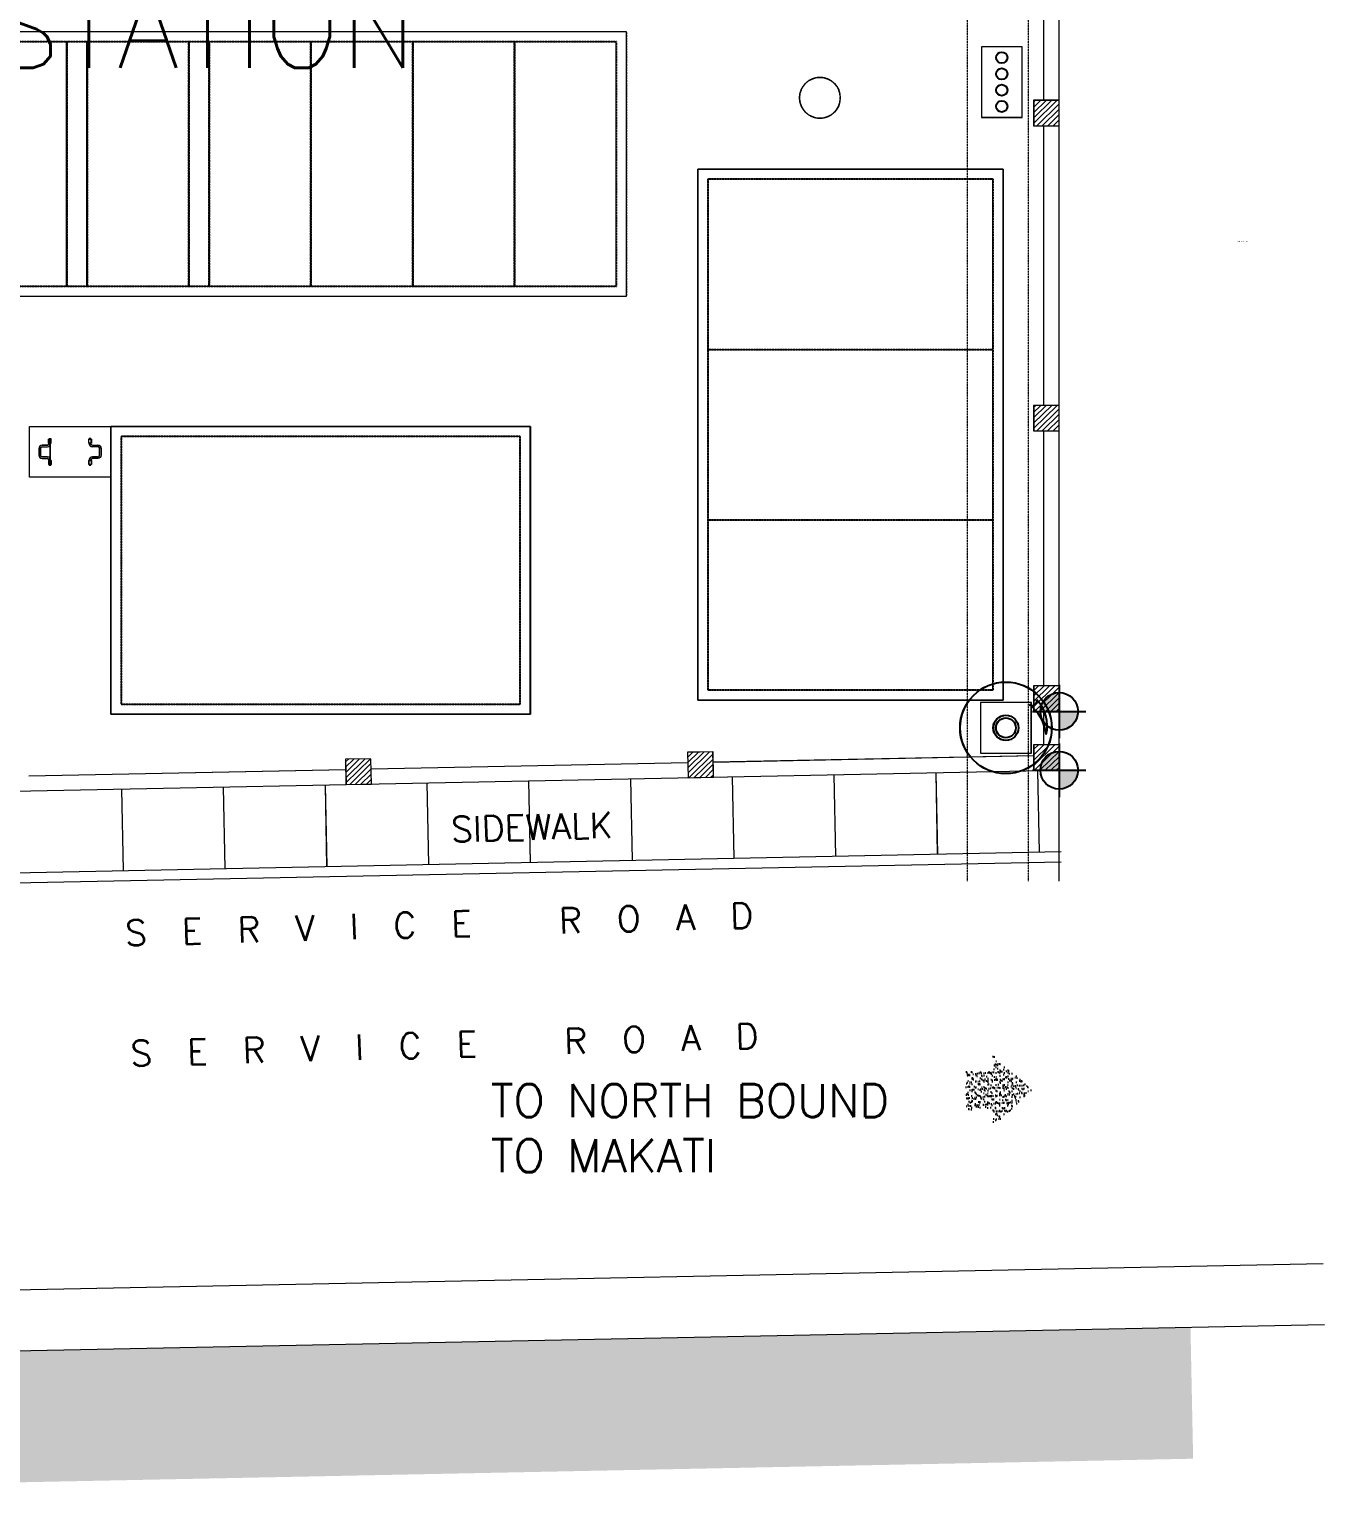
# Model space of a CAD drawing. Header units: inches. Extents: x 25480 to 951550, y -607927 to 1377809.
# Drawn here: x 499890 to 512613, y 335741 to 350192 of the extents above; entities that cross this region are included whole.
import ezdxf

# ---------------------------------------------------------------- set-up
doc = ezdxf.new("R2010")
doc.units = ezdxf.units.IN
doc.header["$MEASUREMENT"] = 0
doc.linetypes.add('HIDDEN', pattern=[0.375, 0.25, -0.125])
doc.linetypes.add('HIDDENX2', pattern=[0.75, 0.5, -0.25])
doc.layers.add('DIM', color=251, linetype='Continuous', lineweight=0)
for name, color, linetype in [('M-HVAC-EQPM-NEW', 5, 'Continuous'), ('M-X-BKGD', 8, 'Continuous'), ('PIPE FLOOR PLAN', 251, 'Continuous')]:
    doc.layers.add(name, color=color, linetype=linetype)
doc.styles.add('SIMPLEX', font='simplex.shx')
pattern_1 = [(314.5323265, (-534039.06, -527597.502), (26.732058, 26.299184), [])]
pattern_2 = [(314.5323265, (333442.89, -1806763.234), (26.732058, 26.2991839), [])]

# ---------------------------------------------------------------- blocks, each defined once
blk = doc.blocks.new('123')
at = {"layer": 'DIM', "linetype": 'Continuous', "lineweight": 0, "ltscale": 10}
h = blk.add_hatch(dxfattribs=at)
h.set_pattern_fill('ANSI31', color=256, scale=300, angle=-90.4677, style=0)
h.set_pattern_definition(pattern_1)
h.paths.add_polyline_path([(-785617, -1069005), (-785622, -1068755), (-785872, -1068760), (-785867, -1069010)])
h = blk.add_hatch(dxfattribs=at)
h.set_pattern_fill('ANSI31', color=256, scale=300, angle=-90.4677, style=0)
h.set_pattern_definition(pattern_1)
h.paths.add_polyline_path([(-785617, -1069005), (-785622, -1068755), (-785872, -1068760), (-785867, -1069010)])
h = blk.add_hatch(dxfattribs=at)
h.set_pattern_fill('ANSI31', color=256, scale=300, angle=-90.4677, style=0)
h.set_pattern_definition(pattern_1)
h.paths.add_polyline_path([(-785549, -1072366), (-785554, -1072117), (-785804, -1072122), (-785799, -1072371)])
h = blk.add_hatch(dxfattribs=at)
h.set_pattern_fill('ANSI31', color=256, scale=300, angle=-90.4677, style=0)
h.set_pattern_definition(pattern_1)
h.paths.add_polyline_path([(-785549, -1072366), (-785554, -1072117), (-785804, -1072122), (-785799, -1072371)])
at = {"layer": 'DIM', "ltscale": 10}
h = blk.add_hatch(dxfattribs=at)
h.set_pattern_fill('ANSI31', color=256, scale=300, angle=269.5323, style=0)
h.set_pattern_definition(pattern_2)
h.paths.add_polyline_path([(-785481, -1075766), (-785481, -1075516), (-785731, -1075516), (-785731, -1075766)])
at = {"layer": 'DIM', "linetype": 'Continuous', "lineweight": 0, "ltscale": 10}
h = blk.add_hatch(dxfattribs=at)
h.set_pattern_fill('ANSI31', color=256, scale=300, angle=-90.4677, style=0)
h.set_pattern_definition([(314.5323265, (333442.89, -1806763.234), (26.732058, 26.2991839), [])])
h.paths.add_polyline_path([(-784902, -1075766), (-784902, -1075516), (-785152, -1075516), (-785152, -1075766)])
at = {"layer": 'DIM', "ltscale": 10}
h = blk.add_hatch(dxfattribs=at)
h.set_pattern_fill('ANSI31', color=256, scale=300, angle=269.5323, style=0)
h.set_pattern_definition(pattern_2)
h.paths.add_polyline_path([(-782145, -1075766), (-782145, -1075516), (-782395, -1075516), (-782395, -1075766)])
h.paths.add_polyline_path([(-779145, -1075766), (-779145, -1075516), (-779395, -1075516), (-779395, -1075766)])
at = {"layer": 'DIM', "color": 8, "linetype": 'Continuous', "lineweight": 0, "ltscale": 10}
for p, q in [((-786075, -1058676), (-785731, -1075769)), ((-786075, -1058676), (-785731, -1075769)), ((-786957, -1059594), (-786631, -1075787)), ((-786957, -1059594), (-786631, -1075787)), ((-786857, -1059592), (-786531, -1075785)), ((-786857, -1059592), (-786531, -1075785)), ((-785785, -1065646), (-785722, -1068757)), ((-785785, -1065646), (-785722, -1068757)), ((-786716, -1066575), (-785916, -1066559)), ((-786716, -1066575), (-785916, -1066559)), ((-786696, -1067575), (-785896, -1067558)), ((-786696, -1067575), (-785896, -1067558)), ((-786676, -1068574), (-785876, -1068558)), ((-786676, -1068574), (-785876, -1068558)), ((-785717, -1069007), (-785654, -1072119)), ((-785717, -1069007), (-785654, -1072119)), ((-786656, -1069574), (-785856, -1069558)), ((-786656, -1069574), (-785856, -1069558)), ((-786635, -1070574), (-785836, -1070558)), ((-786635, -1070574), (-785836, -1070558)), ((-786615, -1071574), (-785816, -1071558)), ((-786615, -1071574), (-785816, -1071558)), ((-785649, -1072368), (-785586, -1075516)), ((-785649, -1072368), (-785586, -1075516)), ((-786595, -1072574), (-785795, -1072557)), ((-786595, -1072574), (-785795, -1072557)), ((-786575, -1073573), (-785775, -1073557)), ((-786575, -1073573), (-785775, -1073557)), ((-786555, -1074573), (-785755, -1074557)), ((-786555, -1074573), (-785755, -1074557)), ((-786535, -1075573), (-785735, -1075557)), ((-786535, -1075573), (-785735, -1075557)), ((-785481, -1075616), (-785152, -1075616)), ((-785481, -1075616), (-785152, -1075616)), ((-786820, -1075766), (-744795, -1075766)), ((-786820, -1075766), (-745047, -1075766)), ((-785581, -1075766), (-785581, -1075766)), ((-785581, -1075766), (-785581, -1075766))]:
    blk.add_line(p, q, dxfattribs=at)
at = {"layer": 'DIM', "linetype": 'Continuous', "lineweight": 0, "ltscale": 10}
for p, q in [((-782567, -1065744), (-782635, -1065744)), ((-782567, -1065744), (-782635, -1065744)), ((-782567, -1065760), (-782635, -1065760)), ((-782567, -1065760), (-782635, -1065760)), ((-782732, -1065844), (-782732, -1065860)), ((-782727, -1065844), (-782732, -1065844)), ((-782732, -1065844), (-782732, -1065860)), ((-782727, -1065844), (-782732, -1065844)), ((-782470, -1065852), (-782732, -1065852)), ((-782470, -1065852), (-782732, -1065852)), ((-782727, -1065860), (-782732, -1065860)), ((-782727, -1065860), (-782732, -1065860)), ((-782727, -1065839), (-782727, -1065865)), ((-782687, -1065839), (-782727, -1065839)), ((-782727, -1065839), (-782727, -1065865)), ((-782687, -1065839), (-782727, -1065839)), ((-782687, -1065865), (-782727, -1065865)), ((-782687, -1065865), (-782727, -1065865)), ((-782687, -1065839), (-782687, -1065865)), ((-782687, -1065839), (-782687, -1065865)), ((-782683, -1065844), (-782687, -1065844)), ((-782683, -1065844), (-782687, -1065844)), ((-782683, -1065860), (-782687, -1065860)), ((-782683, -1065860), (-782687, -1065860)), ((-782667, -1065776), (-782667, -1065828)), ((-782667, -1065776), (-782667, -1065828)), ((-782651, -1065776), (-782651, -1065828)), ((-782651, -1065776), (-782651, -1065828)), ((-782551, -1065776), (-782551, -1065828)), ((-782551, -1065776), (-782551, -1065828)), ((-782535, -1065776), (-782535, -1065828)), ((-782535, -1065776), (-782535, -1065828)), ((-782519, -1065844), (-782515, -1065844)), ((-782519, -1065844), (-782515, -1065844)), ((-782515, -1065839), (-782515, -1065865)), ((-782515, -1065839), (-782475, -1065839)), ((-782515, -1065839), (-782515, -1065865)), ((-782515, -1065839), (-782475, -1065839)), ((-782515, -1065865), (-782475, -1065865)), ((-782515, -1065865), (-782475, -1065865)), ((-782475, -1065839), (-782475, -1065865)), ((-782475, -1065839), (-782475, -1065865)), ((-782475, -1065844), (-782470, -1065844)), ((-782475, -1065844), (-782470, -1065844)), ((-782475, -1065860), (-782470, -1065860)), ((-782475, -1065860), (-782470, -1065860)), ((-782470, -1065844), (-782470, -1065860)), ((-782470, -1065844), (-782470, -1065860)), ((-782732, -1066254), (-782732, -1066238)), ((-782727, -1066238), (-782732, -1066238)), ((-782732, -1066254), (-782732, -1066238)), ((-782727, -1066238), (-782732, -1066238)), ((-782727, -1066259), (-782727, -1066233)), ((-782687, -1066233), (-782727, -1066233)), ((-782727, -1066259), (-782727, -1066233)), ((-782687, -1066233), (-782727, -1066233)), ((-782687, -1066259), (-782727, -1066259)), ((-782687, -1066259), (-782727, -1066259)), ((-782687, -1066259), (-782687, -1066233)), ((-782687, -1066259), (-782687, -1066233)), ((-782683, -1066238), (-782687, -1066238)), ((-782683, -1066238), (-782687, -1066238)), ((-782683, -1066254), (-782687, -1066254)), ((-782683, -1066254), (-782687, -1066254)), ((-782667, -1066322), (-782667, -1066270)), ((-782667, -1066322), (-782667, -1066270)), ((-782651, -1066322), (-782651, -1066270)), ((-782651, -1066322), (-782651, -1066270)), ((-782519, -1066238), (-782515, -1066238)), ((-782519, -1066238), (-782515, -1066238)), ((-782515, -1066259), (-782515, -1066233)), ((-782515, -1066233), (-782475, -1066233)), ((-782515, -1066259), (-782515, -1066233)), ((-782515, -1066233), (-782475, -1066233)), ((-782515, -1066259), (-782475, -1066259)), ((-782515, -1066259), (-782475, -1066259)), ((-782475, -1066259), (-782475, -1066233)), ((-782475, -1066259), (-782475, -1066233)), ((-782475, -1066238), (-782470, -1066238)), ((-782475, -1066238), (-782470, -1066238)), ((-782475, -1066254), (-782470, -1066254)), ((-782475, -1066254), (-782470, -1066254)), ((-782470, -1066254), (-782470, -1066238)), ((-782470, -1066254), (-782470, -1066238)), ((-784902, -1075616), (-782395, -1075616)), ((-784902, -1075616), (-782395, -1075616)), ((-782145, -1075616), (-779395, -1075616)), ((-782145, -1075616), (-779395, -1075616)), ((-779145, -1075616), (-776395, -1075616)), ((-779145, -1075616), (-776395, -1075616))]:
    blk.add_line(p, q, dxfattribs=at)
at = {"layer": 'DIM', "linetype": 'HIDDEN', "lineweight": 0, "ltscale": 10}
blk.add_line((-778471, -1071516), (-781071, -1071516), dxfattribs=at)
blk.add_line((-778471, -1071516), (-781071, -1071516), dxfattribs=at)
at = {"layer": 'DIM', "linetype": 'HIDDENX2', "lineweight": 0, "ltscale": 10}
for p, q in [((-783268, -1072316), (-783268, -1075116)), ((-783268, -1072316), (-783268, -1075116)), ((-781594, -1072316), (-781594, -1075116)), ((-781594, -1072316), (-781594, -1075116))]:
    blk.add_line(p, q, dxfattribs=at)
at = {"layer": 'DIM', "lineweight": 0}
for points in [[(-778471, -1071516), (-778471, -1070239), (-778471, -1070239), (-778471, -1069739), (-778471, -1069739), (-778471, -1067488), (-778471, -1067488), (-778471, -1066988), (-778471, -1066988), (-778471, -1061916), (-781071, -1061916), (-781071, -1071516)], [(-778471, -1071516), (-778471, -1070239), (-778471, -1070239), (-778471, -1069739), (-778471, -1069739), (-778471, -1067488), (-778471, -1067488), (-778471, -1066988), (-778471, -1066988), (-778471, -1061916), (-781071, -1061916), (-781071, -1071516)], [(-782351, -1065652), (-782351, -1066446), (-782851, -1066446), (-782851, -1065652)], [(-782351, -1065652), (-782351, -1066446), (-782851, -1066446), (-782851, -1065652)], [(-782351, -1070571), (-782351, -1066451), (-785181, -1066451), (-785181, -1070571)], [(-782351, -1070571), (-782351, -1066451), (-785181, -1066451), (-785181, -1070571)], [(-779821, -1075216), (-779821, -1072216), (-785041, -1072216), (-785041, -1075216)], [(-779821, -1075216), (-779821, -1072216), (-785041, -1072216), (-785041, -1075216)]]:
    blk.add_lwpolyline(points, close=True, dxfattribs=at)
at = {"layer": 'DIM', "linetype": 'HIDDENX2', "lineweight": 0, "ltscale": 10}
for points in [[(-778571, -1066016), (-778571, -1065016), (-780971, -1065016), (-780971, -1066016)], [(-778571, -1066016), (-778571, -1065016), (-780971, -1065016), (-780971, -1066016)], [(-778571, -1066216), (-778571, -1066016), (-780971, -1066016), (-780971, -1066216)], [(-778571, -1066216), (-778571, -1066016), (-780971, -1066016), (-780971, -1066216)], [(-778571, -1067216), (-778571, -1066216), (-780971, -1066216), (-780971, -1067216)], [(-778571, -1067216), (-778571, -1066216), (-780971, -1066216), (-780971, -1067216)], [(-782451, -1070471), (-782451, -1066551), (-785081, -1066551), (-785081, -1070471)], [(-782451, -1070471), (-782451, -1066551), (-785081, -1066551), (-785081, -1070471)], [(-778571, -1067416), (-778571, -1067216), (-780971, -1067216), (-780971, -1067416)], [(-778571, -1067416), (-778571, -1067216), (-780971, -1067216), (-780971, -1067416)], [(-778571, -1068416), (-778571, -1067416), (-780971, -1067416), (-780971, -1068416)], [(-778571, -1068416), (-778571, -1067416), (-780971, -1067416), (-780971, -1068416)], [(-780971, -1069416), (-778571, -1069416), (-778571, -1068416), (-780971, -1068416)], [(-780971, -1069416), (-778571, -1069416), (-778571, -1068416), (-780971, -1068416)], [(-780971, -1070416), (-778571, -1070416), (-778571, -1069416), (-780971, -1069416)], [(-780971, -1070416), (-778571, -1070416), (-778571, -1069416), (-780971, -1069416)], [(-780971, -1071416), (-778571, -1071416), (-778571, -1070416), (-780971, -1070416)], [(-780971, -1071416), (-778571, -1071416), (-778571, -1070416), (-780971, -1070416)], [(-779921, -1075116), (-779921, -1072316), (-784941, -1072316), (-784941, -1075116)], [(-779921, -1075116), (-779921, -1072316), (-784941, -1072316), (-784941, -1075116)]]:
    blk.add_lwpolyline(points, close=True, dxfattribs=at)
at = {"layer": 'DIM', "linetype": 'Continuous', "lineweight": 0, "ltscale": 10}
for points in [[(-782567, -1065744), (-782635, -1065744, 0.414214), (-782667, -1065776), (-782667, -1065828, -0.414214), (-782683, -1065844), (-782687, -1065844), (-782687, -1065860, 0.451416), (-782651, -1065828), (-782651, -1065776, -0.414214), (-782635, -1065760), (-782567, -1065760, -0.414214), (-782551, -1065776), (-782551, -1065828, 0.451416), (-782515, -1065860), (-782515, -1065844), (-782519, -1065844, -0.414214), (-782535, -1065828), (-782535, -1065776, 0.414214)], [(-782567, -1065744), (-782635, -1065744, 0.414214), (-782667, -1065776), (-782667, -1065828, -0.414214), (-782683, -1065844), (-782687, -1065844), (-782687, -1065860, 0.451416), (-782651, -1065828), (-782651, -1065776, -0.414214), (-782635, -1065760), (-782567, -1065760, -0.414214), (-782551, -1065776), (-782551, -1065828, 0.451416), (-782515, -1065860), (-782515, -1065844), (-782519, -1065844, -0.414214), (-782535, -1065828), (-782535, -1065776, 0.414214)], [(-782567, -1066354), (-782635, -1066354, -0.414214), (-782667, -1066322), (-782667, -1066270, 0.414214), (-782683, -1066254), (-782687, -1066254), (-782687, -1066239, -0.451416), (-782651, -1066270), (-782651, -1066322, 0.414214), (-782635, -1066338), (-782567, -1066338, 0.414214), (-782551, -1066322), (-782551, -1066270, -0.451416), (-782515, -1066239), (-782515, -1066254), (-782519, -1066254, 0.414214), (-782535, -1066270), (-782535, -1066322, -0.414214)], [(-782567, -1066354), (-782635, -1066354, -0.414214), (-782667, -1066322), (-782667, -1066270, 0.414214), (-782683, -1066254), (-782687, -1066254), (-782687, -1066239, -0.451416), (-782651, -1066270), (-782651, -1066322, 0.414214), (-782635, -1066338), (-782567, -1066338, 0.414214), (-782551, -1066322), (-782551, -1066270, -0.451416), (-782515, -1066239), (-782515, -1066254), (-782519, -1066254, 0.414214), (-782535, -1066270), (-782535, -1066322, -0.414214)], [(-779121, -1073216, -1), (-779121, -1073616, -1)], [(-779121, -1073216, -1), (-779121, -1073616, -1)], [(-779206, -1075148, -1), (-779206, -1075258, -1)], [(-779206, -1075148, -1), (-779206, -1075258, -1)], [(-779046, -1075148, -1), (-779046, -1075258, -1)], [(-779046, -1075148, -1), (-779046, -1075258, -1)], [(-778886, -1075148, -1), (-778886, -1075258, -1)], [(-778886, -1075148, -1), (-778886, -1075258, -1)], [(-778726, -1075148, -1), (-778726, -1075258, -1)], [(-778726, -1075148, -1), (-778726, -1075258, -1)]]:
    blk.add_lwpolyline(points, format="xyb", close=True, dxfattribs=at)
for points in [[(-782732, -1065844), (-782727, -1065844), (-782727, -1065860), (-782732, -1065860)], [(-782732, -1065844), (-782727, -1065844), (-782727, -1065860), (-782732, -1065860)], [(-782687, -1065839), (-782727, -1065839), (-782727, -1065865), (-782687, -1065865)], [(-782687, -1065839), (-782727, -1065839), (-782727, -1065865), (-782687, -1065865)], [(-782475, -1065839), (-782515, -1065839), (-782515, -1065865), (-782475, -1065865)], [(-782475, -1065839), (-782515, -1065839), (-782515, -1065865), (-782475, -1065865)], [(-782475, -1065844), (-782470, -1065844), (-782470, -1065860), (-782475, -1065860)], [(-782475, -1065844), (-782470, -1065844), (-782470, -1065860), (-782475, -1065860)], [(-782732, -1066254), (-782727, -1066254), (-782727, -1066238), (-782732, -1066238)], [(-782732, -1066254), (-782727, -1066254), (-782727, -1066238), (-782732, -1066238)], [(-782687, -1066259), (-782727, -1066259), (-782727, -1066233), (-782687, -1066233)], [(-782687, -1066259), (-782727, -1066259), (-782727, -1066233), (-782687, -1066233)], [(-782475, -1066259), (-782515, -1066259), (-782515, -1066233), (-782475, -1066233)], [(-782475, -1066259), (-782515, -1066259), (-782515, -1066233), (-782475, -1066233)], [(-782475, -1066254), (-782470, -1066254), (-782470, -1066238), (-782475, -1066238)], [(-782475, -1066254), (-782470, -1066254), (-782470, -1066238), (-782475, -1066238)], [(-778621, -1075404), (-778621, -1075004), (-779313, -1075004), (-779313, -1075404)], [(-778621, -1075404), (-778621, -1075004), (-779313, -1075004), (-779313, -1075404)]]:
    blk.add_lwpolyline(points, close=True, dxfattribs=at)
at = {"layer": 'DIM', "linetype": 'HIDDEN', "lineweight": 0, "ltscale": 10}
for points in [[(-785181, -1070571), (-785181, -1066451), (-782351, -1066451), (-782351, -1070571)], [(-785181, -1070571), (-785181, -1066451), (-782351, -1066451), (-782351, -1070571)], [(-779821, -1072216), (-779821, -1075216), (-785041, -1075216), (-785041, -1072216)], [(-779821, -1072216), (-779821, -1075216), (-785041, -1075216), (-785041, -1072216)]]:
    blk.add_lwpolyline(points, close=True, dxfattribs=at)
at = {"layer": 'DIM'}
for points in [[(-785872, -1068760), (-785867, -1069010), (-785617, -1069005), (-785622, -1068755)], [(-785872, -1068760), (-785867, -1069010), (-785617, -1069005), (-785622, -1068755)], [(-785804, -1072122), (-785799, -1072371), (-785549, -1072366), (-785554, -1072117)], [(-785804, -1072122), (-785799, -1072371), (-785549, -1072366), (-785554, -1072117)], [(-785152, -1075516), (-785152, -1075766), (-784902, -1075766), (-784902, -1075516)], [(-785152, -1075516), (-785152, -1075766), (-784902, -1075766), (-784902, -1075516)], [(-782395, -1075516), (-782395, -1075766), (-782145, -1075766), (-782145, -1075516)], [(-782395, -1075516), (-782395, -1075766), (-782145, -1075766), (-782145, -1075516)], [(-779395, -1075516), (-779395, -1075766), (-779145, -1075766), (-779145, -1075516)], [(-779395, -1075516), (-779395, -1075766), (-779145, -1075766), (-779145, -1075516)]]:
    blk.add_lwpolyline(points, close=True, dxfattribs=at)
at = {"layer": 'DIM', "linetype": 'HIDDEN', "lineweight": 0, "ltscale": 10}
blk.add_lwpolyline([(-779121, -1073616, -1), (-779121, -1073216, -1)], format="xyb", close=True, dxfattribs=at)
blk.add_lwpolyline([(-779121, -1073616, -1), (-779121, -1073216, -1)], format="xyb", close=True, dxfattribs=at)
at = {"layer": 'DIM', "color": 8, "linetype": 'Continuous', "lineweight": 0, "ltscale": 10}
for points in [[(-785564, -1074993), (-785564, -1075493), (-785064, -1075493), (-785064, -1074993)], [(-785731, -1075516), (-785731, -1075766), (-785481, -1075766), (-785481, -1075516)], [(-785731, -1075516), (-785731, -1075766), (-785481, -1075766), (-785481, -1075516)]]:
    blk.add_lwpolyline(points, close=True, dxfattribs=at)
at = {"layer": 'DIM'}
for centre in [(-779206, -1075203), (-779206, -1075203), (-779046, -1075203), (-779046, -1075203), (-778886, -1075203), (-778886, -1075203), (-778726, -1075203), (-778726, -1075203)]:
    blk.add_circle(centre, 55, dxfattribs=at)
at = {"layer": 'DIM', "linetype": 'Continuous', "lineweight": 0, "ltscale": 10}
for centre, radius, start, end in [((-782635, -1065776), 32, 90, 180), ((-782635, -1065776), 32, 90, 180), ((-782635, -1065776), 16, 90, 180), ((-782635, -1065776), 16, 90, 180), ((-782567, -1065776), 32, 0, 90), ((-782567, -1065776), 32, 0, 90), ((-782567, -1065776), 16, 0, 90), ((-782567, -1065776), 16, 0, 90), ((-782683, -1065828), 16, 270, 0), ((-782683, -1065828), 32, 270, 0), ((-782683, -1065828), 16, 270, 0), ((-782683, -1065828), 32, 270, 0), ((-782519, -1065828), 32, 180, 270), ((-782519, -1065828), 32, 180, 270), ((-782519, -1065828), 16, 180, 270), ((-782519, -1065828), 16, 180, 270), ((-782683, -1066270), 32, 0, 90), ((-782683, -1066270), 32, 0, 90), ((-782683, -1066270), 16, 0, 90), ((-782683, -1066270), 16, 0, 90), ((-782567, -1066322), 32, 270, 0), ((-782567, -1066322), 32, 270, 0), ((-782519, -1066270), 32, 90, 180), ((-782519, -1066270), 32, 90, 180)]:
    blk.add_arc(centre, radius, start, end, dxfattribs=at)
at = {"layer": 'DIM', "linetype": 'Continuous', "lineweight": 0}
for p in [(-783268, -1072316), (-783268, -1072316), (-781594, -1072316), (-781594, -1072316)]:
    blk.add_point(p, dxfattribs=at)
at = {"layer": 'PIPE FLOOR PLAN', "color": 8}
for radius in [450, 123, 97.2]:
    blk.add_circle((-785314, -1075243), radius, dxfattribs=at)
for centre, radius, start, end in [((-785443, -1075178), 467, 277.9441, 320.238), ((-785293, -1075281), 369, 256.5635, 313.6447), ((-785048, -1075503), 46.1, 144.3096, 283.2578)]:
    blk.add_arc(centre, radius, start, end, dxfattribs=at)
at = {"layer": 'DIM', "linetype": 'Continuous', "lineweight": 0, "ltscale": 10, "insert": (-787244, -1069675), "char_height": 250, "attachment_point": 5, "rotation": 271.6161, "style": 'SIMPLEX'}
blk.add_mtext('\\A1;S  E  R  V  I  C  E     R  O  A  D  ', dxfattribs=at)
blk.add_mtext('\\A1;S  E  R  V  I  C  E     R  O  A  D  ', dxfattribs=at)

msp = doc.modelspace()

# ---------------------------------------------------------------- hatches: boundary and pattern name
at = {"layer": 'M-X-BKGD'}
for points in [[(510006, 343674, 0.414214), (509821, 343489), (510006, 343489)], [(510191, 343489), (510006, 343489), (510006, 343304, 0.414214)], [(510006, 343095, 0.414214), (509821, 342910), (510006, 342910)], [(510191, 342910), (510006, 342910), (510006, 342725, 0.414214)]]:
    msp.add_hatch(color=8, dxfattribs=at).paths.add_polyline_path(points)
h = msp.add_hatch(dxfattribs=at)
h.set_pattern_fill('AR-SAND', color=8, scale=30, angle=-182.4256, style=0)
h.set_pattern_definition([(215.07438, (528818.696, 345767.513), (-0.55833, -57.8329), [0, -45.6, 0, -51, 0, -48.75]), (185.07438, (528818.7, 345767.51), (-56.62893, -82.34149), [0, -24.6, 0, -41.1, 0, -15.75]), (145.07438, (528855.563, 345765.95), (-93.34773, 3.78432), [0, -15, 0, -54, 0, -70.5]), (135.0744, (528855.56, 345765.95), (-91.21735, -22.48988), [0, -7.5, 0, -35.4, 0, -40.5])])
h.paths.add_polyline_path([(509091, 339572), (509357, 339576), (509359, 339413), (509742, 339767), (509350, 340111), (509352, 339949), (509087, 339946)])
h = msp.add_hatch(dxfattribs=at)
h.set_pattern_fill('GRAVEL', color=8, scale=750, angle=135, style=0)
h.set_pattern_definition([(4.16553, (493005.23, 337518.185), (9003.11766, 711.59686), [100.902, -9989.316]), (321.12243, (493105.866, 337525.514), (-7010.25055, 5693.759005), [173.151, -17141.944]), (268.66313, (493240.663, 337416.835), (306.18396, 11145.34676), [122.091, -12087.024]), (43.42643, (493581.5, 337349.43), (-10931.96553, -10298.282956), [157.678, -15610.168]), (68.98643, (493696.014, 337457.823), (-3530.17963, -9088.47287), [154.616, -15307.03]), (133.42643, (493751.458, 337602.157), (10298.282956, -10931.96553), [157.678, -15610.168]), (173.84693, (493643.066, 337716.672), (12227.129326, -1345.29102), [208.522, -20643.637]), (208.40803, (493435.746, 337739.022), (-15216.42933, -8262.733807), [196.866, -19489.741]), (257.58233, (493262.586, 337645.364), (-2427.05843, -11188.02435), [158.213, -15663.055]), (311.38913, (493228.565, 337490.85), (-5430.2601, 6255.97933), [180.624, -8850.572]), (358.55013, (493347.987, 337355.342), (12205.792265, -284.8446), [233.586, -23125.031]), (274.96683, (493051.21, 337869.2), (668.92233, -6882.22696), [79.726, -7892.883]), (307.62193, (493058.114, 337789.772), (-5992.47982, 7835.98611), [151.678, -15016.133]), (1.1527, (493150.7, 337669.63), (519.554, 540.892), [106.066, -954.594]), (339.35133, (493126.22, 337568.36), (-3743.56675, 1515.98464), [57.118, -5654.711]), (67.9541, (493179.67, 337548.22), (-1017.7698, -2142.2291), [80.777, -3958.097]), (167.1165, (493209.99, 337623.09), (-2661.783, 476.87555), [131.197, -4242.017]), (297.7178, (493082.1, 337652.34), (-562.2307, 1579.9987), [94.868, -2276.84]), (152.54223, (493493.39, 337246.875), (-6967.57603, 3572.86781), [132.9, -13157.134]), (206.49893, (493375.46, 337308.155), (7878.65713, 3871.59745), [111.496, -11038.056]), (69.35133, (492978.19, 337544.16), (-1515.98464, -3743.56675), [114.236, -5597.593]), (119.76323, (493018.47, 337651.06), (3850.26086, -6818.21028), [132.9, -13157.134]), (115.59673, (493815.51, 337582.23), (1665.35413, -3679.5512), [128.16, -6279.843]), (70.92783, (493760.14, 337697.81), (-3010.63907, -8547.57573), [107.383, -10630.982]), (202.9541, (493492.33, 338090.25), (-3679.553, -1665.3502), [114.236, -5597.593]), (153.50673, (493387.14, 338045.7), (9109.80583, -4590.63639), [125.723, -12446.568]), (205.59673, (493757.37, 337835.67), (3679.5512, 1665.35413), [64.08, -6343.923]), (237.4626, (493524.78, 338059.08), (-1537.3251, -2683.1199), [38.242, -3786.022]), (302.1165, (493504.22, 338026.84), (-1103.1227, 2099.5523), [154.616, -2937.713]), (322.16173, (493586.417, 337895.88), (-5928.47056, 4654.64642), [143.287, -14185.442]), (79.8428, (493256.75, 337671.77), (-498.215, -1601.3377), [108.166, -2595.997]), (129.30993, (493275.826, 337778.24), (-8156.04726, 9914.20188), [188.845, -18695.672]), (197.09813, (493156.19, 337924.355), (5800.44365, 1708.0271), [77.217, -7644.506]), (226.1527, (493082.4, 337901.65), (21.338, -1060.446), [45, -705]), (256.40913, (493581.65, 337869.263), (1473.31367, 5864.45591), [104.193, -10315.14]), (184.16553, (493557.164, 337767.99), (-9003.11766, -711.59686), [201.804, -9888.414]), (136.1527, (493355.9, 337753.3), (-1060.446, -21.338), [195, -555]), (101.45753, (493215.26, 337888.413), (1772.03315, -8981.78166), [118.585, -11739.955]), (30.2073, (493191.7, 338004.63), (2619.1069, 1644.01324), [109.201, -5350.88]), (343.79873, (493286.078, 338059.578), (15472.48243, -4462.598405), [177.799, -17602.106]), (311.57883, (493456.816, 338009.97), (6512.04165, -7295.088476), [188.1, -18621.805])])
h.paths.add_polyline_path([(511296, 337435), (491328, 337033), (491354, 335741), (511322, 336143)])

# ---------------------------------------------------------------- linework, layer by layer
at = {"layer": 'M-HVAC-EQPM-NEW', "color": 8}
for centre, radius in [((509442, 349915), 55), ((509442, 349915), 55), ((509442, 349755), 55), ((509442, 349755), 55), ((509442, 349595), 55), ((509442, 349595), 55), ((509442, 349435), 55), ((509442, 349435), 55), ((509483, 343327), 450), ((510006, 343489), 185), ((509483, 343327), 123), ((509483, 343327), 97.2), ((510006, 342910), 185)]:
    msp.add_circle(centre, radius, dxfattribs=at)
at = {"layer": 'M-X-BKGD', "color": 8, "linetype": 'Continuous', "lineweight": 0, "ltscale": 10}
for p, q in [((510006, 341821), (510006, 383846)), ((510006, 341821), (510006, 383594)), ((509856, 349495), (509856, 352245)), ((509856, 349495), (509856, 352245)), ((509856, 346495), (509856, 349245)), ((509856, 346495), (509856, 349245)), ((500079, 346166), (500105, 346166)), ((500079, 346126), (500079, 346166)), ((500079, 346166), (500105, 346166)), ((500079, 346126), (500079, 346166)), ((500079, 346126), (500105, 346126)), ((500079, 346126), (500105, 346126)), ((500084, 346171), (500100, 346171)), ((500084, 346166), (500084, 346171)), ((500084, 346171), (500100, 346171)), ((500084, 346166), (500084, 346171)), ((500084, 346122), (500084, 346126)), ((500084, 346122), (500084, 346126)), ((500092, 346171), (500092, 345909)), ((500092, 346171), (500092, 345909)), ((500100, 346166), (500100, 346171)), ((500100, 346166), (500100, 346171)), ((500105, 346126), (500105, 346166)), ((500105, 346126), (500105, 346166)), ((500499, 346166), (500473, 346166)), ((500473, 346126), (500473, 346166)), ((500499, 346166), (500473, 346166)), ((500473, 346126), (500473, 346166)), ((500499, 346126), (500473, 346126)), ((500499, 346126), (500473, 346126)), ((500494, 346171), (500478, 346171)), ((500478, 346166), (500478, 346171)), ((500494, 346171), (500478, 346171)), ((500478, 346166), (500478, 346171)), ((500478, 346122), (500478, 346126)), ((500478, 346122), (500478, 346126)), ((500494, 346166), (500494, 346171)), ((500494, 346166), (500494, 346171)), ((500499, 346126), (500499, 346166)), ((500499, 346126), (500499, 346166)), ((509856, 343739), (509856, 346245)), ((509856, 343739), (509856, 346245)), ((499984, 346074), (499984, 346006)), ((499984, 346074), (499984, 346006)), ((500000, 346074), (500000, 346006)), ((500000, 346074), (500000, 346006)), ((500016, 346106), (500068, 346106)), ((500016, 346106), (500068, 346106)), ((500016, 346090), (500068, 346090)), ((500016, 346090), (500068, 346090)), ((500016, 345990), (500068, 345990)), ((500016, 345990), (500068, 345990)), ((500016, 345974), (500068, 345974)), ((500016, 345974), (500068, 345974)), ((500562, 345990), (500510, 345990)), ((500562, 345990), (500510, 345990)), ((500562, 345974), (500510, 345974)), ((500562, 345974), (500510, 345974)), ((500079, 345954), (500105, 345954)), ((500079, 345954), (500079, 345914)), ((500079, 345954), (500105, 345954)), ((500079, 345954), (500079, 345914)), ((500079, 345914), (500105, 345914)), ((500079, 345914), (500105, 345914)), ((500084, 345958), (500084, 345954)), ((500084, 345958), (500084, 345954)), ((500084, 345914), (500084, 345909)), ((500084, 345914), (500084, 345909)), ((500084, 345909), (500100, 345909)), ((500084, 345909), (500100, 345909)), ((500100, 345958), (500100, 345954)), ((500100, 345958), (500100, 345954)), ((500100, 345914), (500100, 345909)), ((500100, 345914), (500100, 345909)), ((500105, 345954), (500105, 345914)), ((500105, 345954), (500105, 345914)), ((500499, 345954), (500473, 345954)), ((500473, 345954), (500473, 345914)), ((500499, 345954), (500473, 345954)), ((500473, 345954), (500473, 345914)), ((500499, 345914), (500473, 345914)), ((500499, 345914), (500473, 345914)), ((500478, 345958), (500478, 345954)), ((500478, 345958), (500478, 345954)), ((500478, 345914), (500478, 345909)), ((500478, 345914), (500478, 345909)), ((500494, 345909), (500478, 345909)), ((500494, 345909), (500478, 345909)), ((500494, 345958), (500494, 345954)), ((500494, 345958), (500494, 345954)), ((500499, 345954), (500499, 345914)), ((500499, 345954), (500499, 345914)), ((509856, 343160), (509856, 343489)), ((509856, 343160), (509856, 343489)), ((503247, 342924), (506358, 342986)), ((503247, 342924), (506358, 342986)), ((506608, 342991), (509756, 343055)), ((506608, 342991), (509756, 343055)), ((510006, 343060), (510006, 343060)), ((510006, 343060), (510006, 343060)), ((492916, 342566), (510009, 342910)), ((492916, 342566), (510009, 342910)), ((499885, 342856), (502997, 342919)), ((499885, 342856), (502997, 342919)), ((503814, 341985), (503798, 342785)), ((503814, 341985), (503798, 342785)), ((504813, 342005), (504797, 342805)), ((504813, 342005), (504797, 342805)), ((505813, 342025), (505797, 342825)), ((505813, 342025), (505797, 342825)), ((506813, 342046), (506797, 342845)), ((506813, 342046), (506797, 342845)), ((507813, 342066), (507797, 342865)), ((507813, 342066), (507797, 342865)), ((508813, 342086), (508797, 342885)), ((508813, 342086), (508797, 342885)), ((509812, 342106), (509796, 342906)), ((509812, 342106), (509796, 342906)), ((500814, 341925), (500798, 342725)), ((500814, 341925), (500798, 342725)), ((501814, 341945), (501798, 342745)), ((501814, 341945), (501798, 342745)), ((502814, 341965), (502798, 342765)), ((502814, 341965), (502798, 342765)), ((493832, 341784), (510025, 342110)), ((493832, 341784), (510025, 342110)), ((493834, 341684), (510027, 342010)), ((493834, 341684), (510027, 342010)), ((437858, 336557), (512601, 338061)), ((437870, 335957), (512613, 337461))]:
    msp.add_line(p, q, dxfattribs=at)
at = {"layer": 'M-X-BKGD', "color": 8, "linetype": 'HIDDEN', "lineweight": 0, "ltscale": 10}
for p, q in [((509106, 341821), (509106, 383509)), ((509706, 341821), (509706, 383509)), ((505756, 350170), (505756, 347570)), ((505756, 350170), (505756, 347570))]:
    msp.add_line(p, q, dxfattribs=at)
at = {"layer": 'M-X-BKGD', "color": 8, "linetype": 'HIDDEN', "ltscale": 10}
for p, q in [((506556, 347046), (509356, 347046)), ((506556, 347046), (509356, 347046)), ((506556, 345373), (509356, 345373)), ((506556, 345373), (509356, 345373))]:
    msp.add_line(p, q, dxfattribs=at)
at = {"layer": 'M-X-BKGD', "color": 8}
for p, q in [((510006, 343751), (510006, 343226)), ((509743, 343489), (510268, 343489)), ((510006, 343172), (510006, 342647)), ((509743, 342910), (510268, 342910))]:
    msp.add_line(p, q, dxfattribs=at)
at = {"layer": 'M-X-BKGD', "color": 8, "linetype": 'Continuous', "lineweight": 0, "ltscale": 10}
for points in [[(505756, 350170), (504479, 350170), (504479, 350170), (503979, 350170), (503979, 350170), (501728, 350170), (501728, 350170), (501228, 350170), (501228, 350170), (496156, 350170), (496156, 347570), (505756, 347570)], [(505756, 350170), (504479, 350170), (504479, 350170), (503979, 350170), (503979, 350170), (501728, 350170), (501728, 350170), (501228, 350170), (501228, 350170), (496156, 350170), (496156, 347570), (505756, 347570)], [(509643, 350020), (509243, 350020), (509243, 349327), (509643, 349327)], [(509643, 350020), (509243, 350020), (509243, 349327), (509643, 349327)], [(509756, 349245), (510006, 349245), (510006, 349495), (509756, 349495)], [(509756, 349245), (510006, 349245), (510006, 349495), (509756, 349495)], [(506456, 348820), (509456, 348820), (509456, 343600), (506456, 343600)], [(509456, 348820), (506456, 348820), (506456, 343600), (509456, 343600)], [(506456, 348820), (509456, 348820), (509456, 343600), (506456, 343600)], [(509456, 348820), (506456, 348820), (506456, 343600), (509456, 343600)], [(509756, 346245), (510006, 346245), (510006, 346495), (509756, 346495)], [(509756, 346245), (510006, 346245), (510006, 346495), (509756, 346495)], [(499892, 346290), (500686, 346290), (500686, 345790), (499892, 345790)], [(499892, 346290), (500686, 346290), (500686, 345790), (499892, 345790)], [(504811, 343460), (500691, 343460), (500691, 346290), (504811, 346290)], [(504811, 346290), (500691, 346290), (500691, 343460), (504811, 343460)], [(504811, 343460), (500691, 343460), (500691, 346290), (504811, 346290)], [(504811, 346290), (500691, 346290), (500691, 343460), (504811, 343460)], [(500079, 346166), (500079, 346126), (500105, 346126), (500105, 346166)], [(500079, 346166), (500079, 346126), (500105, 346126), (500105, 346166)], [(500084, 346166), (500084, 346171), (500100, 346171), (500100, 346166)], [(500084, 346166), (500084, 346171), (500100, 346171), (500100, 346166)], [(500499, 346166), (500499, 346126), (500473, 346126), (500473, 346166)], [(500499, 346166), (500499, 346126), (500473, 346126), (500473, 346166)], [(500494, 346166), (500494, 346171), (500478, 346171), (500478, 346166)], [(500494, 346166), (500494, 346171), (500478, 346171), (500478, 346166)], [(500079, 345954), (500079, 345914), (500105, 345914), (500105, 345954)], [(500079, 345954), (500079, 345914), (500105, 345914), (500105, 345954)], [(500084, 345909), (500084, 345914), (500100, 345914), (500100, 345909)], [(500084, 345909), (500084, 345914), (500100, 345914), (500100, 345909)], [(500499, 345954), (500499, 345914), (500473, 345914), (500473, 345954)], [(500499, 345954), (500499, 345914), (500473, 345914), (500473, 345954)], [(500494, 345909), (500494, 345914), (500478, 345914), (500478, 345909)], [(500494, 345909), (500494, 345914), (500478, 345914), (500478, 345909)], [(509756, 343489), (510006, 343489), (510006, 343739), (509756, 343739)], [(509756, 343489), (510006, 343489), (510006, 343739), (509756, 343739)], [(509233, 343077), (509733, 343077), (509733, 343577), (509233, 343577)], [(506361, 342836), (506611, 342841), (506606, 343091), (506356, 343086)], [(506361, 342836), (506611, 342841), (506606, 343091), (506356, 343086)], [(509756, 342910), (510006, 342910), (510006, 343160), (509756, 343160)], [(509756, 342910), (510006, 342910), (510006, 343160), (509756, 343160)], [(503000, 342769), (503250, 342774), (503244, 343024), (502995, 343019)], [(503000, 342769), (503250, 342774), (503244, 343024), (502995, 343019)]]:
    msp.add_lwpolyline(points, close=True, dxfattribs=at)
at = {"layer": 'M-X-BKGD', "color": 8, "linetype": 'HIDDEN', "ltscale": 10}
for points in [[(500256, 350070), (499256, 350070), (499256, 347670), (500256, 347670)], [(500256, 350070), (499256, 350070), (499256, 347670), (500256, 347670)], [(500456, 350070), (500256, 350070), (500256, 347670), (500456, 347670)], [(500456, 350070), (500256, 350070), (500256, 347670), (500456, 347670)], [(501456, 350070), (500456, 350070), (500456, 347670), (501456, 347670)], [(501456, 350070), (500456, 350070), (500456, 347670), (501456, 347670)], [(501656, 350070), (501456, 350070), (501456, 347670), (501656, 347670)], [(501656, 350070), (501456, 350070), (501456, 347670), (501656, 347670)], [(502656, 350070), (501656, 350070), (501656, 347670), (502656, 347670)], [(502656, 350070), (501656, 350070), (501656, 347670), (502656, 347670)], [(503656, 347670), (503656, 350070), (502656, 350070), (502656, 347670)], [(503656, 347670), (503656, 350070), (502656, 350070), (502656, 347670)], [(504656, 347670), (504656, 350070), (503656, 350070), (503656, 347670)], [(504656, 347670), (504656, 350070), (503656, 350070), (503656, 347670)], [(505656, 347670), (505656, 350070), (504656, 350070), (504656, 347670)], [(505656, 347670), (505656, 350070), (504656, 350070), (504656, 347670)], [(509356, 348720), (506556, 348720), (506556, 343700), (509356, 343700)], [(509356, 348720), (506556, 348720), (506556, 343700), (509356, 343700)], [(504711, 346190), (500791, 346190), (500791, 343560), (504711, 343560)]]:
    msp.add_lwpolyline(points, close=True, dxfattribs=at)
at = {"layer": 'M-X-BKGD', "color": 8, "linetype": 'Continuous', "lineweight": 0, "ltscale": 10}
for points in [[(509387, 349915, -1), (509497, 349915, -1)], [(509387, 349915, -1), (509497, 349915, -1)], [(507456, 349520, -1), (507856, 349520, -1)], [(507456, 349520, -1), (507856, 349520, -1)], [(509387, 349755, -1), (509497, 349755, -1)], [(509387, 349755, -1), (509497, 349755, -1)], [(509387, 349595, -1), (509497, 349595, -1)], [(509387, 349595, -1), (509497, 349595, -1)], [(509387, 349435, -1), (509497, 349435, -1)], [(509387, 349435, -1), (509497, 349435, -1)], [(499984, 346074), (499984, 346006, 0.414214), (500016, 345974), (500068, 345974, -0.414214), (500084, 345958), (500084, 345954), (500099, 345954, 0.451416), (500068, 345990), (500016, 345990, -0.414214), (500000, 346006), (500000, 346074, -0.414214), (500016, 346090), (500068, 346090, 0.451416), (500099, 346126), (500084, 346126), (500084, 346122, -0.414214), (500068, 346106), (500016, 346106, 0.414214)], [(499984, 346074), (499984, 346006, 0.414214), (500016, 345974), (500068, 345974, -0.414214), (500084, 345958), (500084, 345954), (500099, 345954, 0.451416), (500068, 345990), (500016, 345990, -0.414214), (500000, 346006), (500000, 346074, -0.414214), (500016, 346090), (500068, 346090, 0.451416), (500099, 346126), (500084, 346126), (500084, 346122, -0.414214), (500068, 346106), (500016, 346106, 0.414214)], [(500594, 346074), (500594, 346006, -0.414214), (500562, 345974), (500510, 345974, 0.414214), (500494, 345958), (500494, 345954), (500478, 345954, -0.451416), (500510, 345990), (500562, 345990, 0.414214), (500578, 346006), (500578, 346074, 0.414214), (500562, 346090), (500510, 346090, -0.451416), (500478, 346126), (500494, 346126), (500494, 346122, 0.414214), (500510, 346106), (500562, 346106, -0.414214)], [(500594, 346074), (500594, 346006, -0.414214), (500562, 345974), (500510, 345974, 0.414214), (500494, 345958), (500494, 345954), (500478, 345954, -0.451416), (500510, 345990), (500562, 345990, 0.414214), (500578, 346006), (500578, 346074, 0.414214), (500562, 346090), (500510, 346090, -0.451416), (500478, 346126), (500494, 346126), (500494, 346122, 0.414214), (500510, 346106), (500562, 346106, -0.414214)]]:
    msp.add_lwpolyline(points, format="xyb", close=True, dxfattribs=at)
at = {"layer": 'M-X-BKGD', "color": 8, "linetype": 'HIDDEN', "lineweight": 0, "ltscale": 10}
msp.add_lwpolyline([(507856, 349520, -1), (507456, 349520, -1)], format="xyb", close=True, dxfattribs=at)
msp.add_lwpolyline([(507856, 349520, -1), (507456, 349520, -1)], format="xyb", close=True, dxfattribs=at)
at = {"layer": 'M-X-BKGD', "color": 8, "linetype": 'Continuous', "lineweight": 0, "ltscale": 10}
for centre, radius, start, end in [((500068, 346122), 16, 270, 0), ((500068, 346122), 32, 270, 0), ((500068, 346122), 16, 270, 0), ((500068, 346122), 32, 270, 0), ((500510, 346122), 32, 180, 270), ((500510, 346122), 32, 180, 270), ((500016, 346074), 32, 90, 180), ((500016, 346074), 32, 90, 180), ((500016, 346006), 32, 180, 270), ((500016, 346006), 32, 180, 270), ((500016, 346074), 16, 90, 180), ((500016, 346074), 16, 90, 180), ((500016, 346006), 16, 180, 270), ((500016, 346006), 16, 180, 270), ((500068, 345958), 32, 0, 90), ((500068, 345958), 32, 0, 90), ((500068, 345958), 16, 0, 90), ((500068, 345958), 16, 0, 90), ((500510, 345958), 32, 90, 180), ((500510, 345958), 32, 90, 180), ((500510, 345958), 16, 90, 180), ((500510, 345958), 16, 90, 180), ((500562, 346074), 32, 0, 90), ((500562, 346074), 32, 0, 90)]:
    msp.add_arc(centre, radius, start, end, dxfattribs=at)
at = {"layer": 'M-X-BKGD', "color": 8}
for centre, radius, start, end in [((509742, 343592), 46.1, 234.3096, 13.2578), ((509417, 343198), 467, 7.9441, 50.238), ((509520, 343348), 369, 346.5635, 43.6447)]:
    msp.add_arc(centre, radius, start, end, dxfattribs=at)
at = {"layer": 'M-X-BKGD', "color": 8, "linetype": 'Continuous', "lineweight": 0}
for p in [(506556, 347046), (506556, 347046), (506556, 345373), (506556, 345373)]:
    msp.add_point(p, dxfattribs=at)

# ---------------------------------------------------------------- block references
at = {"layer": 'M-X-BKGD', "color": 8, "rotation": 90}
msp.add_blockref('123', (-565761, 1128641), dxfattribs=at)

# ---------------------------------------------------------------- texts
at = {"layer": 'M-HVAC-EQPM-NEW', "insert": (511741, 348112), "char_height": 5.58, "width": 445.05, "attachment_point": 1, "line_spacing_factor": 0.941778, "style": 'SIMPLEX'}
msp.add_mtext('{\\fArial|b1|i0|c0|p34;TEMP PROBE TAPPING POINT}', dxfattribs=at)
at = {"layer": 'M-HVAC-EQPM-NEW', "color": 8, "linetype": 'Continuous', "lineweight": 0, "ltscale": 10, "insert": (503966, 340212), "char_height": 250, "attachment_point": 5, "rotation": 1.6161, "style": 'SIMPLEX'}
msp.add_mtext('\\A1;S  E  R  V  I  C  E     R  O  A  D  ', dxfattribs=at)
at = {"layer": 'M-HVAC-EQPM-NEW', "color": 8, "insert": (504422, 339392), "char_height": 325, "attachment_point": 4, "style": 'SIMPLEX'}
msp.add_mtext('\\A1;TO NORTH BOUND\\PTO MAKATI', dxfattribs=at)
at = {"layer": 'M-X-BKGD', "color": 8, "style": 'SIMPLEX'}
msp.add_text('SUBSTATION', height=800, dxfattribs=at).set_placement((497354, 349814))
at = {"layer": 'M-X-BKGD', "color": 8, "linetype": 'Continuous', "lineweight": 0, "ltscale": 10, "style": 'SIMPLEX'}
msp.add_text('SIDEWALK', height=250, rotation=1.6161, dxfattribs=at).set_placement((504036, 342203))

doc.saveas('drawing.dxf')
